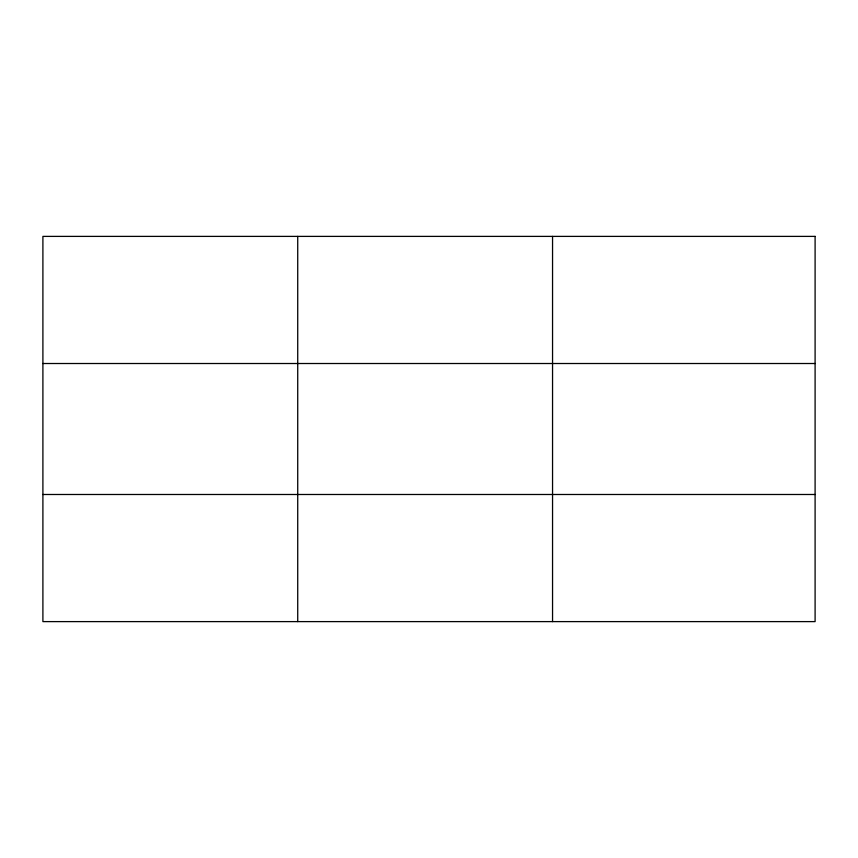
<?xml version="1.0" encoding="UTF-8"?>
<svg xmlns="http://www.w3.org/2000/svg" width="858" height="858" viewBox="0 0 858 858"><rect width="100%" height="100%" fill="white"/><g stroke="black" fill="none" stroke-linecap="round" stroke-linejoin="round"><path stroke-width="1.29" d="M297.726 236.39L297.726 621.61M552.552 236.39L552.552 621.61M42.9 363.513L815.1 363.513M42.9 494.487L815.1 494.487M815.1 236.39L815.1 621.61L42.9 621.61L42.9 236.39L815.1 236.39"/></g></svg>
